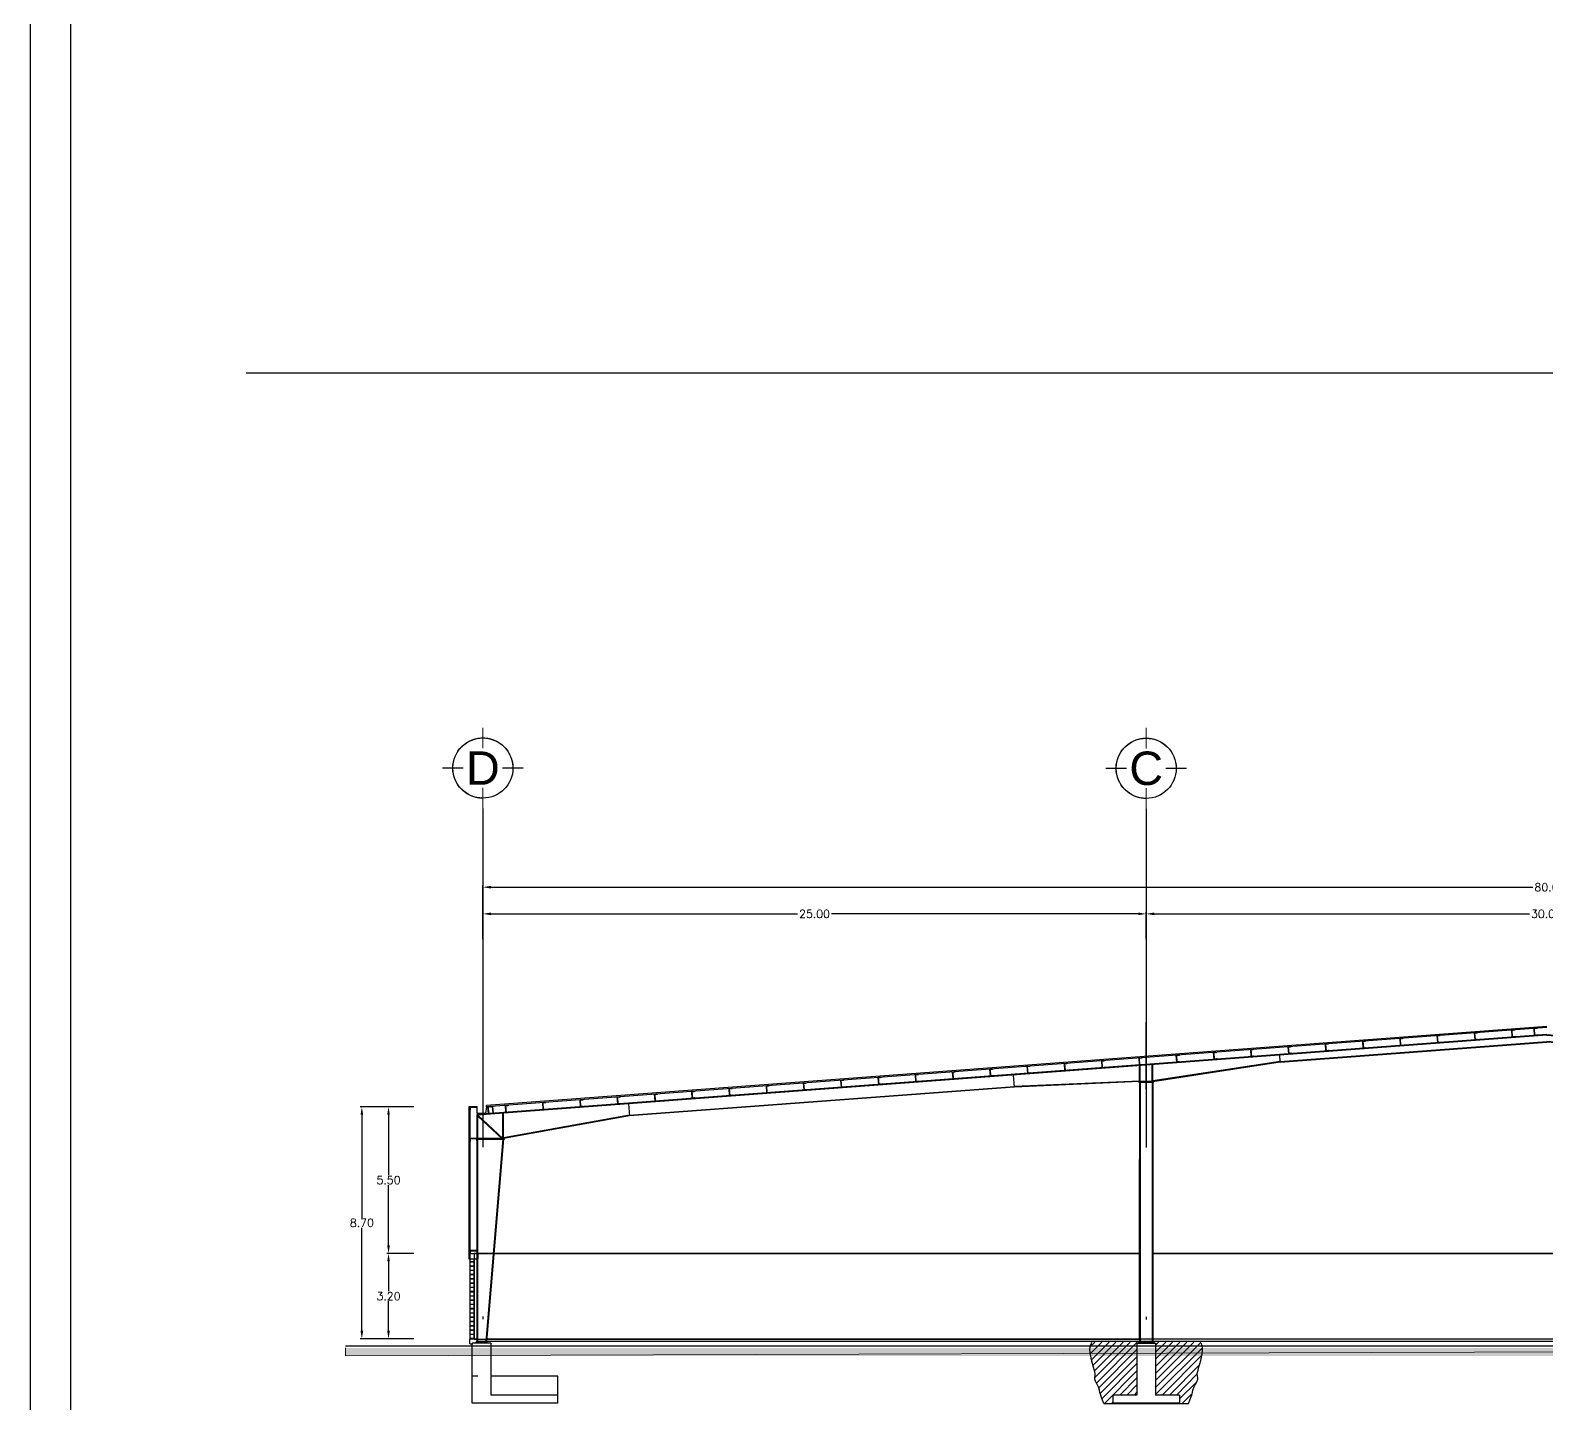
# Model space of a CAD drawing. Header units: millimetres. Extents: x -3 to 3438, y -2371 to 140.
# Drawn here: x 294.8 to 351.6, y -30.3 to 21.2 of the extents above; entities that cross this region are included whole.
import ezdxf
from ezdxf.enums import TextEntityAlignment as Align

# ---------------------------------------------------------------- set-up
doc = ezdxf.new("R2010")
doc.units = ezdxf.units.MM
doc.linetypes.add('DASHDOT', pattern=[25.4, 12.7, -6.35, 0, -6.35])
doc.layers.get('0').update_dxf_attribs({"color": 3})
for name, color, linetype in [('1- 09', 2, 'Continuous'), ('1- 1', 1, 'Continuous'), ('1- 2', 223, 'Continuous'), ('1- 3', 3, 'Continuous'), ('dim-75', 2, 'Continuous'), ('ejes', 140, 'DASHDOT'), ('hatch', 9, 'Continuous'), ('MARCO', 254, 'Continuous'), ('proy ante', 7, 'Continuous')]:
    doc.layers.add(name, color=color, linetype=linetype)
doc.layers.add('2', color=223, linetype='Continuous', lineweight=5)
doc.layers.add('3', color=3, linetype='Continuous', lineweight=30)
doc.styles.add('ALA', font='arial.ttf')
doc.styles.get("Standard").update_dxf_attribs({"font": 'arial.ttf'})
doc.styles.add('TEXTOS', font='romans.shx')
doc.dimstyles.new('DIM-75P', dxfattribs={"dimtxt": 0.3, "dimasz": 0.3, "dimexe": 0.0675, "dimexo": 0.0468, "dimgap": 0.0375, "dimtad": 0, "dimtih": 1, "dimtoh": 1, "dimzin": 0, "dimdsep": 46, "dimtxsty": 'TEXTOS', "dimcen": 0.3, "dimclrd": 1, "dimclre": 1, "dimclrt": 2, "dimadec": 0, "dimazin": 0, "dimtfac": 1, "dimtmove": 1, "dimatfit": 3, "dimldrblk": 'flecha', "dimfxl": 0.045, "dimtolj": 1, "dimtzin": 0, "dimlwd": -1, "dimlwe": -1, "dimarcsym": 0})

# ---------------------------------------------------------------- blocks, each defined once
blk = doc.blocks.new('ejeh')
at = {"layer": 'ejes', "const_width": 0.02}
for points in [[(0, 1.348), (0, 1)], [(-0.326, 0.674), (-0.674, 0.674)], [(0.326, 0.674), (0.674, 0.674)], [(0, 0), (0, 0.348)]]:
    blk.add_lwpolyline(points, dxfattribs=at)
blk.add_lwpolyline([(0, 0.174, -2.414214), (0.5, 0.674, 1)], format="xyb", dxfattribs=at)
at = {"layer": 'ejes'}
blk.add_circle((0, 0.674), 0.5, dxfattribs=at)
blk.add_attdef('X', text='', height=0.556, dxfattribs=at).set_placement((0, 0.674), align=Align.MIDDLE_CENTER)
blk = doc.blocks.new('*D34')
at = {"layer": 'Defpoints', "color": 0, "transparency": 16777216}
for p in [(391.737, -10.926), (311.74, -12.926), (391.737, -12.926)]:
    blk.add_point(p, dxfattribs=at)
at = {"layer": 'dim-75', "color": 1, "transparency": 16777216}
for p, q in [((311.74, -12.88), (311.74, -10.859)), ((312.04, -10.926), (351.101, -10.926)), ((391.437, -10.926), (352.376, -10.926)), ((391.737, -12.88), (391.737, -10.859))]:
    blk.add_line(p, q, dxfattribs=at)
for points in [[(312.04, -10.876), (312.04, -10.976), (311.74, -10.926)], [(391.437, -10.876), (391.437, -10.976), (391.737, -10.926)]]:
    blk.add_solid(points, dxfattribs=at)
at = {"layer": 'dim-75', "color": 2, "transparency": 16777216, "insert": (351.739, -10.926), "char_height": 0.3, "attachment_point": 5, "style": 'TEXTOS'}
blk.add_mtext('\\A1;80.00', dxfattribs=at)
blk = doc.blocks.new('flecha')
at = {"ltscale": 6}
for points in [[(-0.02, 0.03), (-0.11, 0.13), (-0.12, 0.05), (-0.12, 0.21)], [(-0.02, -0.03), (-0.11, -0.13), (-0.12, -0.05), (-0.12, -0.21)]]:
    blk.add_hatch(color=256, dxfattribs=at).paths.add_polyline_path(points)
for p, q in [((0.01, -0.02), (-0.14, 0.24)), ((0.01, 0.02), (-0.14, -0.24)), ((-0.13, 0.24), (-0.13, 0.03)), ((-0.13, 0.03), (-0.1, 0.12)), ((0, 0), (-0.1, 0.12)), ((0, 0), (-0.1, -0.12)), ((-0.13, -0.02), (-0.13, -0.24)), ((-0.13, -0.02), (-0.1, -0.12))]:
    blk.add_line(p, q, dxfattribs=at)
for points in [[(-0.02, 0.03), (-0.11, 0.13), (-0.12, 0.05), (-0.12, 0.21)], [(-0.02, -0.03), (-0.11, -0.13), (-0.12, -0.05), (-0.12, -0.21)]]:
    blk.add_lwpolyline(points, close=True, dxfattribs=at)
blk = doc.blocks.new('*D36')
at = {"layer": 'Defpoints', "color": 0, "transparency": 16777216}
for p in [(336.605, -11.926), (336.605, -12.926), (366.613, -12.926)]:
    blk.add_point(p, dxfattribs=at)
at = {"layer": 'dim-75', "color": 1, "transparency": 16777216}
for p, q in [((336.605, -12.88), (336.605, -11.859)), ((336.905, -11.926), (350.972, -11.926)), ((366.313, -11.926), (352.247, -11.926)), ((366.613, -12.88), (366.613, -11.859))]:
    blk.add_line(p, q, dxfattribs=at)
for points in [[(336.905, -11.876), (336.905, -11.976), (336.605, -11.926)], [(366.313, -11.876), (366.313, -11.976), (366.613, -11.926)]]:
    blk.add_solid(points, dxfattribs=at)
at = {"layer": 'dim-75', "color": 2, "transparency": 16777216, "insert": (351.609, -11.926), "char_height": 0.3, "attachment_point": 5, "style": 'TEXTOS'}
blk.add_mtext('\\A1;30.00', dxfattribs=at)
blk = doc.blocks.new('*D37')
at = {"layer": 'Defpoints', "color": 0, "transparency": 16777216}
for p in [(311.74, -11.926), (311.74, -12.926), (336.605, -12.926)]:
    blk.add_point(p, dxfattribs=at)
at = {"layer": 'dim-75', "color": 1, "transparency": 16777216}
for p, q in [((311.74, -12.88), (311.74, -11.859)), ((312.04, -11.926), (323.535, -11.926)), ((336.305, -11.926), (324.81, -11.926)), ((336.605, -12.88), (336.605, -11.859))]:
    blk.add_line(p, q, dxfattribs=at)
for points in [[(312.04, -11.876), (312.04, -11.976), (311.74, -11.926)], [(336.305, -11.876), (336.305, -11.976), (336.605, -11.926)]]:
    blk.add_solid(points, dxfattribs=at)
at = {"layer": 'dim-75', "color": 2, "transparency": 16777216, "insert": (324.173, -11.926), "char_height": 0.3, "attachment_point": 5, "style": 'TEXTOS'}
blk.add_mtext('\\A1;25.00', dxfattribs=at)
blk = doc.blocks.new('*D41')
at = {"layer": 'Defpoints', "color": 0, "transparency": 16777216}
for p in [(309.204, -19.16), (307.204, -27.86), (309.204, -27.86)]:
    blk.add_point(p, dxfattribs=at)
at = {"layer": 'dim-75', "color": 1, "transparency": 16777216}
for p, q in [((309.157, -19.16), (307.137, -19.16)), ((307.204, -19.46), (307.204, -23.322)), ((307.204, -27.56), (307.204, -23.697)), ((309.157, -27.86), (307.137, -27.86))]:
    blk.add_line(p, q, dxfattribs=at)
for points in [[(307.154, -19.46), (307.254, -19.46), (307.204, -19.16)], [(307.154, -27.56), (307.254, -27.56), (307.204, -27.86)]]:
    blk.add_solid(points, dxfattribs=at)
at = {"layer": 'dim-75', "color": 2, "transparency": 16777216, "insert": (307.204, -23.51), "char_height": 0.3, "attachment_point": 5, "style": 'TEXTOS'}
blk.add_mtext('\\A1;8.70', dxfattribs=at)
blk = doc.blocks.new('*D42')
at = {"layer": 'Defpoints', "color": 0, "transparency": 16777216}
for p in [(308.204, -24.66), (309.204, -24.66), (309.204, -27.86)]:
    blk.add_point(p, dxfattribs=at)
at = {"layer": 'dim-75', "color": 1, "transparency": 16777216}
for p, q in [((309.157, -24.66), (308.137, -24.66)), ((308.204, -24.96), (308.204, -26.072)), ((308.204, -27.56), (308.204, -26.447)), ((309.157, -27.86), (308.137, -27.86))]:
    blk.add_line(p, q, dxfattribs=at)
for points in [[(308.154, -24.96), (308.254, -24.96), (308.204, -24.66)], [(308.154, -27.56), (308.254, -27.56), (308.204, -27.86)]]:
    blk.add_solid(points, dxfattribs=at)
at = {"layer": 'dim-75', "color": 2, "transparency": 16777216, "insert": (308.204, -26.26), "char_height": 0.3, "attachment_point": 5, "style": 'TEXTOS'}
blk.add_mtext('\\A1;3.20', dxfattribs=at)
blk = doc.blocks.new('*D43')
at = {"layer": 'Defpoints', "color": 0, "transparency": 16777216}
for p in [(308.204, -19.16), (309.204, -19.16), (309.204, -24.66)]:
    blk.add_point(p, dxfattribs=at)
at = {"layer": 'dim-75', "color": 1, "transparency": 16777216}
for p, q in [((309.157, -19.16), (308.137, -19.16)), ((308.204, -19.46), (308.204, -21.722)), ((308.204, -24.36), (308.204, -22.097)), ((309.157, -24.66), (308.137, -24.66))]:
    blk.add_line(p, q, dxfattribs=at)
for points in [[(308.154, -19.46), (308.254, -19.46), (308.204, -19.16)], [(308.154, -24.36), (308.254, -24.36), (308.204, -24.66)]]:
    blk.add_solid(points, dxfattribs=at)
at = {"layer": 'dim-75', "color": 2, "transparency": 16777216, "insert": (308.204, -21.91), "char_height": 0.3, "attachment_point": 5, "style": 'TEXTOS'}
blk.add_mtext('\\A1;5.50', dxfattribs=at)

msp = doc.modelspace()

# ---------------------------------------------------------------- hatches: boundary and pattern name
at = {"layer": 'proy ante'}
for points in [[(306.585, -28.199), (306.585, -28.499), (398.923, -28.199)], [(306.585, -28.499), (398.923, -28.199), (398.923, -28.499)]]:
    msp.add_hatch(color=256, dxfattribs=at).paths.add_polyline_path(points)

# ---------------------------------------------------------------- linework, layer by layer
at = {"layer": '1- 09', "lineweight": 25}
for points in [[(341.625, -17.464), (351.617, -16.714)], [(341.633, -17.488), (351.617, -16.737)], [(361.601, -17.464), (351.617, -16.714)], [(361.601, -17.488), (351.617, -16.737)], [(336.854, -18.215), (336.356, -18.215), (336.356, -17.59)], [(336.38, -18.215), (336.38, -17.59)], [(336.83, -18.215), (336.83, -17.551)], [(341.625, -17.464), (336.854, -18.191)], [(341.633, -17.488), (336.854, -18.222)], [(336.854, -18.215), (336.854, -17.551)], [(341.633, -17.488), (341.609, -17.196)], [(331.664, -18.42), (331.633, -17.97)], [(317.233, -19.47), (331.664, -18.404)], [(331.664, -18.42), (317.241, -19.494)], [(336.356, -18.199), (331.664, -18.404)], [(336.356, -18.215), (331.664, -18.42)], [(336.87, -18.215), (336.87, -18.246), (336.34, -18.246), (336.34, -18.215), (336.87, -18.215)], [(336.356, -18.214), (336.356, -27.962)], [(336.38, -18.214), (336.38, -27.962)], [(336.83, -18.214), (336.83, -27.962)], [(336.854, -18.214), (336.854, -27.962)], [(336.87, -18.246), (336.87, -18.246)], [(317.201, -19.052), (317.241, -19.494)], [(311.546, -19.47), (312.494, -20.347)], [(311.546, -19.51), (312.454, -20.347)], [(312.494, -20.347), (312.494, -19.399)], [(312.517, -20.347), (312.517, -19.399)], [(317.233, -19.47), (312.517, -20.324)], [(317.241, -19.494), (312.517, -20.347)], [(312.533, -20.371), (312.533, -20.347), (311.506, -20.347), (311.506, -20.371), (312.533, -20.371)], [(312.533, -20.371), (312.533, -20.387), (311.506, -20.387), (311.506, -20.371), (312.533, -20.371)], [(312.494, -20.363), (311.846, -27.962)], [(312.517, -20.363), (311.87, -27.962)], [(312.533, -20.347), (312.533, -20.347)], [(312.533, -20.387), (312.533, -20.387)]]:
    msp.add_lwpolyline(points, dxfattribs=at)
at = {"layer": '1- 1', "lineweight": 25}
for points in [[(294.776, 139.89), (294.776, -75.213), (584.919, -75.213), (584.919, 139.89), (294.776, 139.89)], [(540.25, 138.286), (296.285, 138.286), (296.285, -74.218)], [(302.873, 8.357), (495.306, 8.357)], [(351.617, -16.445), (311.522, -19.447)], [(351.617, -16.469), (311.522, -19.47)], [(351.617, -16.145), (311.877, -19.115)], [(351.617, -16.192), (311.877, -19.162), (311.877, -19.115)], [(351.617, -16.445), (391.712, -19.447)], [(351.617, -16.469), (391.712, -19.47)], [(311.214, -19.162), (311.214, -24.865), (311.261, -24.865)], [(311.214, -19.162), (311.261, -19.162)], [(311.261, -24.865), (311.261, -19.162)], [(311.522, -20.347), (311.522, -19.447)], [(311.546, -20.347), (311.546, -19.47)], [(311.522, -27.962), (311.522, -20.363)], [(311.546, -27.962), (311.546, -20.363)], [(311.506, -24.644), (311.514, -24.644), (311.522, -24.636), (311.522, -24.557), (311.514, -24.549), (311.269, -24.549), (311.269, -24.644), (311.285, -24.644), (311.285, -24.636), (311.269, -24.636), (311.269, -24.557), (311.514, -24.557)], [(311.269, -27.867), (311.269, -24.66)], [(311.269, -24.66), (311.546, -24.66), (311.569, -24.684)], [(311.269, -24.865), (311.546, -24.865), (311.569, -24.834)], [(311.419, -24.968), (311.269, -24.968)], [(311.419, -24.984), (311.269, -24.984)], [(311.419, -27.867), (311.419, -24.865)], [(311.514, -24.636), (311.506, -24.636), (311.506, -24.644)], [(311.522, -24.557), (311.522, -24.636)], [(311.569, -24.834), (311.569, -24.684)], [(311.419, -25.134), (311.269, -25.134)], [(311.419, -25.142), (311.269, -25.142)], [(311.419, -25.292), (311.269, -25.292)], [(311.419, -25.3), (311.269, -25.3)], [(311.419, -25.45), (311.269, -25.45)], [(311.419, -25.466), (311.269, -25.466)], [(311.419, -25.616), (311.269, -25.616)], [(311.419, -25.624), (311.269, -25.624)], [(311.419, -25.774), (311.269, -25.774)], [(311.419, -25.782), (311.269, -25.782)], [(311.419, -25.932), (311.269, -25.932)], [(311.419, -25.94), (311.269, -25.94)], [(311.419, -26.09), (311.269, -26.09)], [(311.419, -26.105), (311.269, -26.105)], [(311.419, -26.256), (311.269, -26.256)], [(311.419, -26.263), (311.269, -26.263)], [(311.419, -26.414), (311.269, -26.414)], [(311.419, -26.421), (311.269, -26.421)], [(311.419, -26.572), (311.269, -26.572)], [(311.419, -26.579), (311.269, -26.579)], [(311.419, -26.729), (311.269, -26.729)], [(311.419, -26.745), (311.269, -26.745)], [(311.419, -26.895), (311.269, -26.895)], [(311.419, -26.903), (311.269, -26.903)], [(311.419, -27.053), (311.269, -27.053)], [(311.419, -27.061), (311.269, -27.061)], [(311.419, -27.211), (311.269, -27.211)], [(311.419, -27.219), (311.269, -27.219)], [(311.419, -27.369), (311.269, -27.369)], [(311.419, -27.385), (311.269, -27.385)], [(311.419, -27.535), (311.269, -27.535)], [(311.419, -27.543), (311.269, -27.543)], [(311.419, -27.693), (311.269, -27.693)], [(311.419, -27.701), (311.269, -27.701)], [(311.419, -27.851), (311.269, -27.851)], [(311.246, -27.891), (311.269, -27.867)], [(311.546, -27.867), (311.269, -27.867)]]:
    msp.add_lwpolyline(points, dxfattribs=at)
at = {"layer": '1- 2', "lineweight": 25}
for points in [[(336.609, -18.491), (336.609, -15.987)], [(348.915, -16.39), (348.994, -16.382)], [(348.915, -16.39), (348.915, -16.398)], [(348.994, -16.39), (348.915, -16.39)], [(348.931, -16.643), (348.915, -16.398)], [(348.915, -16.398), (348.931, -16.643), (349.018, -16.635), (349.018, -16.619)], [(349.002, -16.39), (348.994, -16.382)], [(350.329, -16.54), (350.329, -16.532), (350.305, -16.287)], [(350.313, -16.287), (350.305, -16.287)], [(350.313, -16.287), (350.392, -16.279), (350.4, -16.287)], [(350.392, -16.279), (350.313, -16.287), (350.329, -16.532)], [(350.392, -16.279), (350.392, -16.271)], [(350.4, -16.287), (350.4, -16.295), (350.392, -16.287)], [(351.151, -16.224), (351.23, -16.216)], [(351.23, -16.224), (351.23, -16.216), (351.151, -16.224)], [(351.151, -16.224), (351.151, -16.232)], [(351.166, -16.477), (351.151, -16.232)], [(351.151, -16.232), (351.166, -16.477)], [(351.166, -16.477), (351.174, -16.477)], [(351.253, -16.453), (351.253, -16.469), (351.174, -16.477)], [(351.174, -16.477), (351.253, -16.469), (351.253, -16.453)], [(351.174, -16.469), (351.174, -16.461)], [(351.238, -16.224), (351.238, -16.216), (351.23, -16.216)], [(340.527, -17.022), (340.527, -17.014)], [(340.543, -17.267), (340.527, -17.022), (340.535, -17.022)], [(340.527, -17.022), (340.55, -17.267)], [(342.027, -17.164), (341.949, -17.164), (341.925, -16.919), (341.933, -16.911)], [(341.925, -16.919), (341.925, -16.911)], [(341.925, -16.919), (341.949, -17.164), (342.027, -17.156)], [(341.933, -16.911), (342.012, -16.911), (342.02, -16.927), (342.012, -16.927), (342.012, -16.911), (341.933, -16.919)], [(343.331, -16.808), (343.323, -16.808), (343.323, -16.816)], [(343.339, -17.061), (343.323, -16.816)], [(343.323, -16.816), (343.347, -17.061), (343.426, -17.053), (343.426, -17.038)], [(343.331, -16.808), (343.41, -16.801)], [(343.331, -16.816), (343.331, -16.808)], [(343.41, -16.808), (343.41, -16.801)], [(343.426, -17.038), (343.434, -17.053)], [(344.721, -16.706), (344.721, -16.698)], [(344.737, -16.951), (344.721, -16.706), (344.729, -16.706)], [(344.721, -16.706), (344.745, -16.951)], [(344.729, -16.706), (344.808, -16.698), (344.808, -16.706)], [(344.808, -16.698), (344.729, -16.706)], [(344.824, -16.951), (344.745, -16.959), (344.737, -16.951)], [(344.745, -16.959), (344.824, -16.951), (344.824, -16.935), (344.832, -16.935)], [(344.745, -16.959), (344.745, -16.951)], [(344.808, -16.698), (344.808, -16.69)], [(344.832, -16.935), (344.832, -16.951), (344.824, -16.951)], [(344.832, -16.951), (344.832, -16.943)], [(346.135, -16.848), (346.135, -16.856), (346.143, -16.856)], [(346.222, -16.848), (346.143, -16.856)], [(346.222, -16.832), (346.222, -16.84)], [(346.222, -16.84), (346.222, -16.832)], [(346.222, -16.848), (346.222, -16.84)], [(347.533, -16.745), (347.517, -16.5), (347.517, -16.493)], [(347.517, -16.5), (347.517, -16.493), (347.596, -16.493)], [(347.596, -16.493), (347.517, -16.5), (347.533, -16.745)], [(347.533, -16.745), (347.541, -16.745)], [(347.541, -16.745), (347.62, -16.737), (347.62, -16.722)], [(347.62, -16.745), (347.541, -16.745)], [(347.604, -16.493), (347.596, -16.493)], [(347.62, -16.722), (347.62, -16.737)], [(347.62, -16.745), (347.62, -16.737)], [(348.931, -16.643), (348.939, -16.643)], [(349.018, -16.619), (349.018, -16.635), (348.939, -16.643)], [(350.408, -16.532), (350.329, -16.54), (350.329, -16.532)], [(350.329, -16.54), (350.408, -16.532)], [(350.416, -16.516), (350.416, -16.532), (350.408, -16.532)], [(350.416, -16.532), (350.416, -16.516)], [(350.416, -16.532), (350.416, -16.524)], [(333.56, -17.788), (333.544, -17.543), (333.631, -17.535), (333.631, -17.543)], [(333.631, -17.535), (333.544, -17.543)], [(333.544, -17.543), (333.568, -17.788)], [(333.552, -17.543), (333.552, -17.535)], [(333.631, -17.535), (333.631, -17.527)], [(334.958, -17.685), (334.942, -17.44), (335.021, -17.433)], [(335.021, -17.433), (334.942, -17.44), (334.958, -17.685)], [(335.029, -17.433), (335.021, -17.433)], [(336.356, -17.583), (336.34, -17.338), (336.34, -17.33)], [(336.34, -17.338), (336.34, -17.33), (336.419, -17.33)], [(336.419, -17.33), (336.34, -17.338), (336.356, -17.583)], [(336.356, -17.583), (336.364, -17.583)], [(336.364, -17.583), (336.443, -17.575), (336.443, -17.559)], [(336.443, -17.583), (336.364, -17.583)], [(336.427, -17.33), (336.419, -17.33)], [(336.443, -17.559), (336.443, -17.575)], [(336.443, -17.583), (336.443, -17.575)], [(337.738, -17.227), (337.73, -17.235)], [(337.841, -17.456), (337.841, -17.472), (337.754, -17.48), (337.73, -17.235)], [(337.738, -17.227), (337.817, -17.219)], [(337.825, -17.227), (337.825, -17.243), (337.817, -17.227), (337.738, -17.227)], [(337.738, -17.235), (337.754, -17.48), (337.833, -17.472)], [(337.825, -17.227), (337.817, -17.219)], [(337.841, -17.472), (337.841, -17.456)], [(339.129, -17.124), (339.129, -17.117)], [(339.152, -17.377), (339.152, -17.369), (339.129, -17.124), (339.136, -17.124)], [(339.136, -17.124), (339.215, -17.117), (339.223, -17.124)], [(339.215, -17.117), (339.136, -17.124), (339.152, -17.369)], [(339.231, -17.369), (339.152, -17.377), (339.152, -17.369)], [(339.152, -17.377), (339.231, -17.369)], [(339.215, -17.117), (339.215, -17.109)], [(339.223, -17.124), (339.223, -17.132), (339.215, -17.132), (339.215, -17.124)], [(339.239, -17.354), (339.239, -17.369), (339.231, -17.369)], [(339.239, -17.369), (339.231, -17.354), (339.239, -17.354)], [(339.239, -17.369), (339.239, -17.361)], [(340.629, -17.267), (340.55, -17.275), (340.543, -17.267)], [(340.55, -17.275), (340.55, -17.267)], [(340.55, -17.275), (340.629, -17.267)], [(340.629, -17.259), (340.629, -17.251), (340.637, -17.251)], [(340.629, -17.267), (340.637, -17.267), (340.637, -17.259)], [(340.637, -17.251), (340.637, -17.259)], [(342.035, -17.156), (342.027, -17.14), (342.035, -17.14)], [(342.027, -17.164), (342.035, -17.164), (342.035, -17.156)], [(342.035, -17.14), (342.035, -17.156)], [(343.426, -17.053), (343.347, -17.061), (343.339, -17.061)], [(343.347, -17.061), (343.347, -17.053)], [(343.426, -17.053), (343.434, -17.053)], [(325.179, -18.42), (325.163, -18.175), (325.163, -18.167)], [(325.163, -18.175), (325.163, -18.167), (325.242, -18.167)], [(325.242, -18.167), (325.163, -18.175), (325.179, -18.42)], [(325.25, -18.167), (325.242, -18.167)], [(326.561, -18.064), (326.64, -18.057)], [(326.561, -18.064), (326.561, -18.072)], [(326.64, -18.064), (326.561, -18.064)], [(326.664, -18.293), (326.664, -18.309), (326.577, -18.317), (326.561, -18.072)], [(326.561, -18.072), (326.577, -18.317), (326.664, -18.309), (326.664, -18.293)], [(326.648, -18.064), (326.648, -18.057), (326.64, -18.057)], [(327.975, -18.207), (327.959, -17.962), (328.038, -17.954)], [(328.038, -17.962), (328.038, -17.954), (327.959, -17.962), (327.975, -18.207)], [(328.046, -17.962), (328.046, -17.954), (328.038, -17.954)], [(329.373, -18.112), (329.373, -18.104), (329.35, -17.859)], [(329.358, -17.859), (329.35, -17.859)], [(329.358, -17.859), (329.437, -17.851)], [(329.444, -17.851), (329.444, -17.867), (329.437, -17.851), (329.358, -17.859), (329.373, -18.104), (329.452, -18.104)], [(329.46, -18.104), (329.373, -18.112), (329.373, -18.104)], [(329.444, -17.851), (329.437, -17.851)], [(329.452, -18.096), (329.452, -18.088)], [(329.46, -18.088), (329.46, -18.096)], [(329.46, -18.096), (329.46, -18.088)], [(329.46, -18.104), (329.46, -18.096)], [(330.85, -18.001), (330.771, -18.001), (330.748, -17.756), (330.756, -17.748)], [(330.748, -17.756), (330.748, -17.748)], [(330.756, -17.748), (330.843, -17.748)], [(330.843, -17.748), (330.843, -17.764), (330.835, -17.764), (330.835, -17.748), (330.756, -17.756), (330.772, -18.001), (330.85, -17.993)], [(330.835, -17.748), (330.835, -17.741)], [(330.85, -18.001), (330.858, -18.001), (330.858, -17.993)], [(330.858, -17.993), (330.851, -17.978), (330.858, -17.978)], [(330.858, -17.978), (330.858, -17.993)], [(332.154, -17.646), (332.146, -17.646), (332.146, -17.654)], [(332.162, -17.899), (332.146, -17.654)], [(332.146, -17.654), (332.17, -17.899), (332.249, -17.891), (332.249, -17.875), (332.256, -17.875)], [(332.154, -17.646), (332.233, -17.638), (332.233, -17.646)], [(332.154, -17.654), (332.154, -17.646)], [(332.249, -17.891), (332.17, -17.899), (332.162, -17.899)], [(332.17, -17.899), (332.17, -17.891)], [(332.233, -17.638), (332.233, -17.63)], [(332.257, -17.875), (332.257, -17.891), (332.249, -17.891)], [(332.257, -17.891), (332.257, -17.883)], [(333.56, -17.788), (333.56, -17.796), (333.568, -17.796)], [(333.568, -17.796), (333.647, -17.788), (333.647, -17.772)], [(333.647, -17.788), (333.568, -17.796)], [(333.647, -17.772), (333.655, -17.788)], [(333.647, -17.788), (333.655, -17.788)], [(334.958, -17.685), (334.958, -17.693), (334.966, -17.693)], [(335.045, -17.685), (334.966, -17.693)], [(334.966, -17.685), (335.045, -17.685)], [(335.045, -17.669), (335.045, -17.677)], [(335.045, -17.677), (335.045, -17.669)], [(335.045, -17.685), (335.045, -17.677)], [(318.173, -18.696), (318.173, -18.688)], [(318.196, -18.949), (318.196, -18.941), (318.173, -18.696), (318.181, -18.696)], [(318.181, -18.696), (318.26, -18.688), (318.268, -18.688)], [(318.268, -18.688), (318.268, -18.704), (318.26, -18.704), (318.26, -18.688), (318.181, -18.696), (318.197, -18.941), (318.275, -18.941)], [(318.26, -18.688), (318.26, -18.681)], [(319.587, -18.839), (319.571, -18.594), (319.579, -18.586)], [(319.571, -18.594), (319.571, -18.586)], [(319.571, -18.594), (319.595, -18.839), (319.674, -18.831), (319.674, -18.815), (319.681, -18.815)], [(319.579, -18.586), (319.658, -18.586), (319.666, -18.602), (319.658, -18.602), (319.658, -18.586), (319.579, -18.594)], [(320.969, -18.483), (321.056, -18.475), (321.056, -18.483)], [(320.969, -18.483), (320.969, -18.491)], [(320.985, -18.736), (320.969, -18.491)], [(320.969, -18.491), (320.993, -18.736), (321.072, -18.728), (321.072, -18.712)], [(320.977, -18.491), (320.977, -18.483)], [(320.985, -18.736), (320.993, -18.736)], [(321.072, -18.728), (320.993, -18.736)], [(321.056, -18.475), (321.056, -18.467)], [(321.072, -18.712), (321.08, -18.728)], [(321.072, -18.728), (321.08, -18.728)], [(322.383, -18.625), (322.367, -18.38), (322.446, -18.372)], [(322.446, -18.372), (322.367, -18.38), (322.383, -18.625)], [(322.383, -18.625), (322.383, -18.633), (322.391, -18.633)], [(322.47, -18.609), (322.47, -18.625), (322.391, -18.633)], [(322.391, -18.633), (322.47, -18.625), (322.47, -18.609)], [(322.391, -18.625), (322.391, -18.617)], [(322.454, -18.38), (322.454, -18.372), (322.446, -18.372)], [(323.781, -18.523), (323.765, -18.278), (323.844, -18.27)], [(323.844, -18.27), (323.765, -18.278), (323.781, -18.523)], [(323.781, -18.523), (323.781, -18.53), (323.789, -18.53)], [(323.868, -18.523), (323.789, -18.53)], [(323.789, -18.523), (323.868, -18.523)], [(323.852, -18.27), (323.844, -18.27)], [(323.868, -18.507), (323.868, -18.515)], [(323.868, -18.515), (323.868, -18.507)], [(323.868, -18.523), (323.868, -18.515)], [(325.179, -18.42), (325.187, -18.42)], [(325.187, -18.42), (325.266, -18.412), (325.266, -18.396)], [(325.266, -18.42), (325.187, -18.42)], [(325.266, -18.396), (325.266, -18.412)], [(325.266, -18.42), (325.266, -18.412)], [(327.975, -18.207), (327.975, -18.215), (327.983, -18.215)], [(328.062, -18.191), (328.062, -18.207), (327.983, -18.215)], [(327.983, -18.215), (328.062, -18.207), (328.062, -18.191)], [(311.498, -19.257), (311.522, -19.257), (311.522, -19.178), (311.514, -19.17), (311.269, -19.17), (311.261, -19.178), (311.261, -19.257), (311.285, -19.257), (311.269, -19.257), (311.269, -19.178)], [(311.269, -19.17), (311.514, -19.17)], [(311.514, -19.178), (311.514, -19.257), (311.498, -19.257)], [(311.933, -19.162), (311.925, -19.17)], [(312.027, -19.407), (311.949, -19.415), (311.925, -19.17)], [(311.933, -19.162), (312.012, -19.155), (312.02, -19.162)], [(312.02, -19.162), (312.02, -19.178), (312.012, -19.162), (311.933, -19.162)], [(311.933, -19.17), (311.949, -19.415), (312.028, -19.407)], [(312.012, -19.155), (312.012, -19.147)], [(312.035, -19.391), (312.035, -19.407), (312.122, -19.407), (312.122, -19.399), (312.107, -19.155), (312.099, -19.147), (312.02, -19.155), (312.02, -19.178), (312.02, -19.162)], [(312.02, -19.155), (312.099, -19.155)], [(312.106, -19.155), (312.122, -19.399), (312.043, -19.407)], [(312.588, -19.115), (312.612, -19.36), (312.691, -19.36)], [(314.002, -19.257), (313.986, -19.012), (313.986, -19.004)], [(313.986, -19.012), (313.986, -19.004), (314.065, -19.004)], [(314.065, -19.004), (313.986, -19.012), (314.002, -19.257)], [(314.002, -19.257), (314.01, -19.257)], [(314.01, -19.257), (314.089, -19.249), (314.089, -19.233)], [(314.089, -19.257), (314.01, -19.257)], [(314.073, -19.004), (314.065, -19.004)], [(314.089, -19.233), (314.089, -19.257)], [(314.089, -19.249), (314.089, -19.241)], [(315.384, -18.902), (315.463, -18.894)], [(315.384, -18.902), (315.384, -18.91)], [(315.463, -18.902), (315.384, -18.902)], [(315.384, -18.91), (315.4, -19.154)], [(315.4, -19.154), (315.385, -18.91)], [(315.4, -19.154), (315.408, -19.154)], [(315.487, -19.131), (315.487, -19.147), (315.408, -19.154)], [(315.408, -19.154), (315.487, -19.147), (315.487, -19.131)], [(315.471, -18.902), (315.471, -18.894), (315.463, -18.894)], [(316.798, -19.052), (316.798, -19.044), (316.775, -18.799)], [(316.783, -18.799), (316.775, -18.799)], [(316.783, -18.799), (316.862, -18.791)], [(316.862, -18.791), (316.783, -18.799), (316.798, -19.044)], [(316.885, -19.028), (316.885, -19.044), (316.798, -19.052), (316.798, -19.044)], [(316.798, -19.052), (316.885, -19.044)], [(316.869, -18.799), (316.869, -18.791), (316.862, -18.791)], [(316.869, -18.799), (316.869, -18.807), (316.862, -18.799)], [(316.877, -19.044), (316.877, -19.036)], [(316.885, -19.044), (316.885, -19.028)], [(318.275, -18.941), (318.196, -18.949), (318.196, -18.941)], [(318.275, -18.933), (318.275, -18.925)], [(318.275, -18.941), (318.283, -18.941), (318.283, -18.933)], [(318.283, -18.925), (318.283, -18.933)], [(318.283, -18.933), (318.283, -18.925)], [(319.674, -18.839), (319.587, -18.839)], [(319.595, -18.839), (319.595, -18.831)], [(319.682, -18.815), (319.682, -18.831), (319.674, -18.839)], [(319.682, -18.831), (319.682, -18.823)], [(312.035, -19.407), (312.035, -19.391)], [(312.035, -19.407), (312.035, -19.399)], [(312.604, -19.36), (312.604, -19.368), (312.612, -19.368)], [(312.691, -19.36), (312.612, -19.368)], [(312.691, -19.344), (312.699, -19.352)], [(312.691, -19.352), (312.691, -19.344)], [(312.691, -19.36), (312.699, -19.352)], [(311.269, -20.347), (311.269, -20.355), (311.261, -20.355)], [(311.261, -20.434), (311.261, -20.355)], [(311.261, -20.434), (311.269, -20.434), (311.269, -20.442)], [(311.269, -20.347), (311.514, -20.347)], [(311.514, -20.442), (311.498, -20.442), (311.498, -20.434), (311.514, -20.434), (311.514, -20.355), (311.269, -20.355), (311.269, -20.434), (311.285, -20.434), (311.285, -20.442)], [(311.285, -20.442), (311.269, -20.442)], [(311.522, -20.355), (311.514, -20.355), (311.514, -20.347)], [(311.514, -20.442), (311.514, -20.434), (311.522, -20.434)], [(311.522, -20.355), (311.522, -20.434)], [(338.015, -27.867), (311.878, -27.867)], [(391.333, -27.962), (311.878, -27.962)], [(336.356, -27.867), (319.705, -27.867)], [(366.372, -27.867), (336.854, -27.867)]]:
    msp.add_lwpolyline(points, dxfattribs=at)
for points, knots in [([(349.002, -16.39), (349.002, -16.39), (349.002, -16.406), (349.002, -16.406), (349.002, -16.406), (349.002, -16.39), (349.002, -16.39)], [0, 0, 0, 0, 1, 1, 1, 2, 2, 2, 2]), ([(351.238, -16.224), (351.238, -16.224), (351.238, -16.232), (351.238, -16.232), (351.238, -16.232), (351.238, -16.224), (351.238, -16.224)], [0, 0, 0, 0, 1, 1, 1, 2, 2, 2, 2]), ([(340.535, -17.022), (340.535, -17.022), (340.614, -17.014), (340.614, -17.014), (340.614, -17.014), (340.614, -17.03), (340.614, -17.03), (340.614, -17.03), (340.614, -17.014), (340.614, -17.014), (340.614, -17.014), (340.535, -17.022), (340.535, -17.022)], [0, 0, 0, 0, 1, 1, 1, 2, 2, 2, 3, 3, 3, 4, 4, 4, 4]), ([(343.41, -16.808), (343.41, -16.808), (343.41, -16.824), (343.41, -16.824), (343.41, -16.824), (343.41, -16.808), (343.41, -16.808), (343.41, -16.808), (343.331, -16.808), (343.331, -16.808)], [0, 0, 0, 0, 1, 1, 1, 2, 2, 2, 3, 3, 3, 3]), ([(344.808, -16.706), (344.808, -16.706), (344.808, -16.714), (344.808, -16.714), (344.808, -16.714), (344.808, -16.706), (344.808, -16.706)], [0, 0, 0, 0, 1, 1, 1, 2, 2, 2, 2]), ([(346.135, -16.848), (346.135, -16.848), (346.119, -16.603), (346.119, -16.603), (346.119, -16.603), (346.206, -16.595), (346.206, -16.595), (346.206, -16.595), (346.206, -16.611), (346.206, -16.611), (346.206, -16.611), (346.206, -16.595), (346.206, -16.595), (346.206, -16.595), (346.119, -16.603), (346.119, -16.603), (346.119, -16.603), (346.143, -16.848), (346.143, -16.848), (346.143, -16.848), (346.222, -16.848), (346.222, -16.848)], [0, 0, 0, 0, 1, 1, 1, 2, 2, 2, 3, 3, 3, 4, 4, 4, 5, 5, 5, 6, 6, 6, 7, 7, 7, 7]), ([(347.604, -16.493), (347.604, -16.493), (347.604, -16.508), (347.604, -16.508), (347.604, -16.508), (347.604, -16.493), (347.604, -16.493)], [0, 0, 0, 0, 1, 1, 1, 2, 2, 2, 2]), ([(333.631, -17.543), (333.631, -17.543), (333.631, -17.551), (333.631, -17.551), (333.631, -17.551), (333.631, -17.543), (333.631, -17.543)], [0, 0, 0, 0, 1, 1, 1, 2, 2, 2, 2]), ([(335.029, -17.433), (335.029, -17.433), (335.029, -17.448), (335.029, -17.448), (335.029, -17.448), (335.029, -17.433), (335.029, -17.433)], [0, 0, 0, 0, 1, 1, 1, 2, 2, 2, 2]), ([(336.427, -17.33), (336.427, -17.33), (336.427, -17.346), (336.427, -17.346), (336.427, -17.346), (336.427, -17.33), (336.427, -17.33)], [0, 0, 0, 0, 1, 1, 1, 2, 2, 2, 2]), ([(325.25, -18.167), (325.25, -18.167), (325.25, -18.183), (325.25, -18.183), (325.25, -18.183), (325.25, -18.167), (325.25, -18.167)], [0, 0, 0, 0, 1, 1, 1, 2, 2, 2, 2]), ([(326.648, -18.064), (326.648, -18.064), (326.648, -18.08), (326.648, -18.08), (326.648, -18.08), (326.648, -18.064), (326.648, -18.064)], [0, 0, 0, 0, 1, 1, 1, 2, 2, 2, 2]), ([(328.046, -17.962), (328.046, -17.962), (328.046, -17.97), (328.046, -17.97), (328.046, -17.97), (328.046, -17.962), (328.046, -17.962)], [0, 0, 0, 0, 1, 1, 1, 2, 2, 2, 2]), ([(332.233, -17.646), (332.233, -17.646), (332.233, -17.662), (332.233, -17.662), (332.233, -17.662), (332.233, -17.646), (332.233, -17.646), (332.233, -17.646), (332.154, -17.646), (332.154, -17.646)], [0, 0, 0, 0, 1, 1, 1, 2, 2, 2, 3, 3, 3, 3]), ([(321.056, -18.483), (321.056, -18.483), (321.056, -18.499), (321.056, -18.499), (321.056, -18.499), (321.056, -18.483), (321.056, -18.483), (321.056, -18.483), (320.977, -18.483), (320.977, -18.483)], [0, 0, 0, 0, 1, 1, 1, 2, 2, 2, 3, 3, 3, 3]), ([(322.454, -18.38), (322.454, -18.38), (322.454, -18.388), (322.454, -18.388), (322.454, -18.388), (322.454, -18.38), (322.454, -18.38)], [0, 0, 0, 0, 1, 1, 1, 2, 2, 2, 2]), ([(323.852, -18.27), (323.852, -18.27), (323.852, -18.286), (323.852, -18.286), (323.852, -18.286), (323.852, -18.27), (323.852, -18.27)], [0, 0, 0, 0, 1, 1, 1, 2, 2, 2, 2]), ([(312.604, -19.36), (312.604, -19.36), (312.588, -19.115), (312.588, -19.115), (312.588, -19.115), (312.675, -19.107), (312.675, -19.107), (312.675, -19.107), (312.675, -19.123), (312.675, -19.123), (312.675, -19.123), (312.675, -19.107), (312.675, -19.107), (312.675, -19.107), (312.596, -19.115), (312.596, -19.115)], [0, 0, 0, 0, 1, 1, 1, 2, 2, 2, 3, 3, 3, 4, 4, 4, 5, 5, 5, 5]), ([(314.073, -19.004), (314.073, -19.004), (314.073, -19.02), (314.073, -19.02), (314.073, -19.02), (314.073, -19.004), (314.073, -19.004)], [0, 0, 0, 0, 1, 1, 1, 2, 2, 2, 2]), ([(315.471, -18.902), (315.471, -18.902), (315.471, -18.918), (315.471, -18.918), (315.471, -18.918), (315.471, -18.902), (315.471, -18.902)], [0, 0, 0, 0, 1, 1, 1, 2, 2, 2, 2]), ([(312.035, -19.407), (312.035, -19.407), (312.035, -19.391), (312.035, -19.391), (312.035, -19.391), (312.035, -19.407), (312.035, -19.407), (312.035, -19.407), (312.028, -19.407), (312.028, -19.407)], [0, 0, 0, 0, 1, 1, 1, 2, 2, 2, 3, 3, 3, 3])]:
    msp.add_open_spline(points, degree=3, knots=knots, dxfattribs=at)
at = {"layer": '1- 3', "lineweight": 25}
msp.add_lwpolyline([(312.083, -19.147), (311.877, -19.162), (311.838, -19.407), (311.522, -19.407), (311.522, -19.162), (311.214, -19.162), (311.214, -19.265), (311.198, -19.281)], dxfattribs=at)
at = {"layer": '2', "lineweight": 25}
for points in [[(311.246, -28.041), (311.246, -27.891)], [(311.269, -28.064), (311.246, -28.041)], [(311.34, -28.064), (311.269, -28.064)], [(311.49, -27.985), (311.467, -28.017)], [(311.893, -27.985), (311.893, -27.962), (311.49, -27.962), (311.49, -27.985), (311.893, -27.985)], [(311.893, -27.962), (311.893, -27.962)], [(311.893, -27.985), (311.925, -28.017)], [(336.332, -27.985), (336.301, -28.017)], [(336.332, -27.985), (336.332, -27.962), (336.885, -27.962), (336.885, -27.985), (336.332, -27.985)], [(336.332, -27.962), (336.332, -27.962)], [(336.885, -27.985), (336.909, -28.017)], [(335.013, -30.284), (338.189, -30.284)]]:
    msp.add_lwpolyline(points, dxfattribs=at)
at = {"layer": '3', "lineweight": 25}
for points in [[(311.546, -28.017), (311.34, -28.017), (311.34, -28.064)], [(311.34, -30.268), (311.34, -28.064)], [(312.043, -28.017), (311.546, -28.017)], [(312.043, -28.017), (312.043, -29.968)], [(336.253, -28.017), (336.253, -29.968)], [(336.253, -28.017), (336.956, -28.017)], [(336.956, -28.017), (336.956, -29.968)], [(311.546, -29.265), (311.34, -29.265)], [(314.547, -29.265), (312.043, -29.265)], [(314.547, -30.268), (314.547, -29.265)], [(314.547, -29.968), (312.043, -29.968)], [(335.353, -29.968), (335.353, -30.268)], [(337.857, -29.968), (337.857, -30.268), (335.353, -30.268)], [(336.253, -29.968), (335.353, -29.968)], [(337.857, -29.968), (336.956, -29.968)], [(314.547, -30.268), (311.34, -30.268)]]:
    msp.add_lwpolyline(points, dxfattribs=at)
at = {"layer": 'ejes'}
for p, q in [((311.74, -7.979), (311.74, -27.86)), ((336.605, -7.988), (336.605, -27.86))]:
    msp.add_line(p, q, dxfattribs=at)
at = {"layer": 'hatch', "lineweight": 25}
for points in [[(336.854, -24.66), (336.854, -17.551), (351.617, -16.445), (366.396, -17.551), (366.396, -24.66), (336.854, -24.66)], [(336.356, -24.66), (336.364, -17.583), (311.522, -19.447), (311.522, -24.66), (336.356, -24.66)], [(311.419, -24.66), (311.419, -27.867), (336.356, -27.867), (336.356, -24.66), (311.419, -24.66)], [(311.546, -24.66), (336.356, -24.66)], [(366.372, -24.66), (366.372, -27.867), (336.854, -27.867), (336.854, -24.66), (366.372, -24.66)], [(336.854, -24.66), (366.372, -24.66)], [(398.923, -28.136), (306.585, -28.136)], [(334.508, -28.151), (334.682, -27.985)], [(334.508, -28.428), (334.942, -27.985)], [(334.563, -28.633), (335.211, -27.985)], [(334.611, -28.846), (335.472, -27.985)], [(334.666, -29.06), (335.74, -27.985)], [(334.682, -29.312), (336.009, -27.985)], [(334.737, -29.518), (336.269, -27.985)], [(334.824, -29.692), (336.254, -28.262)], [(336.956, -28.096), (337.067, -27.985)], [(336.956, -28.357), (337.336, -27.985)], [(336.956, -28.625), (337.596, -27.985)], [(336.956, -28.894), (337.865, -27.985)], [(336.956, -29.154), (338.126, -27.985)], [(336.956, -29.423), (338.394, -27.985)], [(336.956, -29.684), (338.647, -27.993)], [(336.956, -29.952), (338.71, -28.199)], [(334.879, -29.905), (336.254, -28.53)], [(334.95, -30.102), (336.254, -28.791)], [(337.209, -29.968), (338.694, -28.475)], [(337.478, -29.968), (338.599, -28.839)], [(335.053, -30.268), (336.254, -29.06)], [(335.614, -29.968), (336.254, -29.328)], [(337.738, -29.968), (338.52, -29.178)], [(337.857, -30.11), (338.497, -29.47)], [(335.882, -29.968), (336.254, -29.589)], [(336.151, -29.968), (336.254, -29.857)], [(337.968, -30.268), (338.331, -29.905)], [(335.314, -30.268), (335.353, -30.229)]]:
    msp.add_lwpolyline(points, dxfattribs=at)
for points, knots in [([(335.021, -30.284), (335.021, -30.284), (334.966, -30.158), (334.966, -30.158), (334.966, -30.158), (334.926, -30.055), (334.926, -30.055), (334.926, -30.055), (334.903, -29.976), (334.903, -29.976), (334.848, -29.82), (334.869, -29.747), (334.784, -29.597), (334.784, -29.597), (334.737, -29.518), (334.737, -29.518), (334.683, -29.398), (334.657, -29.371), (334.69, -29.241), (334.69, -29.241), (334.69, -29.162), (334.69, -29.162), (334.645, -28.894), (334.453, -28.377), (334.5, -28.175), (334.5, -28.175), (334.532, -28.088), (334.532, -28.088), (334.532, -28.088), (334.571, -27.985), (334.571, -27.985)], [0, 0, 0, 0, 1, 1, 1, 2, 2, 2, 3, 3, 3, 4, 4, 4, 5, 5, 5, 6, 6, 6, 7, 7, 7, 8, 8, 8, 9, 9, 9, 10, 10, 10, 10]), ([(338.189, -30.284), (338.189, -30.284), (338.244, -30.158), (338.244, -30.158), (338.244, -30.158), (338.284, -30.055), (338.284, -30.055), (338.284, -30.055), (338.315, -29.976), (338.315, -29.976), (338.355, -29.833), (338.353, -29.726), (338.434, -29.597), (338.434, -29.597), (338.457, -29.557), (338.457, -29.557), (338.457, -29.557), (338.473, -29.518), (338.473, -29.518), (338.549, -29.382), (338.543, -29.383), (338.528, -29.241), (338.528, -29.241), (338.52, -29.218), (338.52, -29.218), (338.52, -29.218), (338.52, -29.162), (338.52, -29.162), (338.583, -28.833), (338.733, -28.513), (338.71, -28.175), (338.71, -28.175), (338.686, -28.088), (338.686, -28.088), (338.686, -28.088), (338.639, -27.985), (338.639, -27.985)], [0, 0, 0, 0, 1, 1, 1, 2, 2, 2, 3, 3, 3, 4, 4, 4, 5, 5, 5, 6, 6, 6, 7, 7, 7, 8, 8, 8, 9, 9, 9, 10, 10, 10, 11, 11, 11, 12, 12, 12, 12])]:
    msp.add_open_spline(points, degree=3, knots=knots, dxfattribs=at)
at = {"layer": 'proy ante', "lineweight": 0}
for points in [[(306.585, -28.199), (306.585, -28.499), (398.923, -28.199)], [(306.585, -28.499), (398.923, -28.199), (398.923, -28.499)]]:
    msp.add_lwpolyline(points, dxfattribs=at)

# ---------------------------------------------------------------- block references
at = {"layer": 'MARCO'}
ref = msp.add_blockref('ejeh', (311.74, -7.979), dxfattribs=dict(at, xscale=2.254873559710263, yscale=2.254873559710263, zscale=2.254873559710263))
ref.add_attrib('X', 'D', dxfattribs={"layer": 'ejes', "height": 1.254, "style": 'ALA'}).set_placement((311.74, -6.459), align=Align.MIDDLE_CENTER)
ref = msp.add_blockref('ejeh', (336.605, -7.988), dxfattribs=dict(at, xscale=2.254873559710263, yscale=2.254873559710263, zscale=2.254873559710263))
ref.add_attrib('X', 'C', dxfattribs={"layer": 'ejes', "height": 1.254, "style": 'ALA'}).set_placement((336.605, -6.468), align=Align.MIDDLE_CENTER)

# ---------------------------------------------------------------- dimensions: what is measured, and where the dimension line sits
at = {"layer": 'dim-75'}
for base, p1, p2, angle, picture, middle in [((391.737, -10.926), (311.74, -12.926), (391.737, -12.926), 180, '*D34', (351.739, -10.926)), ((307.204, -27.86), (309.204, -19.16), (309.204, -27.86), 90, '*D41', (307.204, -23.51)), ((308.204, -19.16), (309.204, -24.66), (309.204, -19.16), 90, '*D43', (308.204, -21.91)), ((308.204, -24.66), (309.204, -27.86), (309.204, -24.66), 90, '*D42', (308.204, -26.26))]:
    dim = msp.add_linear_dim(base=base, p1=p1, p2=p2, angle=angle, dimstyle='DIM-75P', dxfattribs=at)
    dim.commit()
    dim.dimension.update_dxf_attribs({"geometry": picture, "text_midpoint": middle})
for base, p1, p2, text, picture, middle in [((311.74, -11.926), (336.605, -12.926), (311.74, -12.926), '25.00', '*D37', (324.173, -11.926)), ((336.605, -11.926), (366.613, -12.926), (336.605, -12.926), '30.00', '*D36', (351.609, -11.926))]:
    dim = msp.add_linear_dim(base=base, p1=p1, p2=p2, angle=180, text=text, dimstyle='DIM-75P', dxfattribs=at)
    dim.commit()
    dim.dimension.update_dxf_attribs({"geometry": picture, "text_midpoint": middle})

doc.saveas('drawing.dxf')
